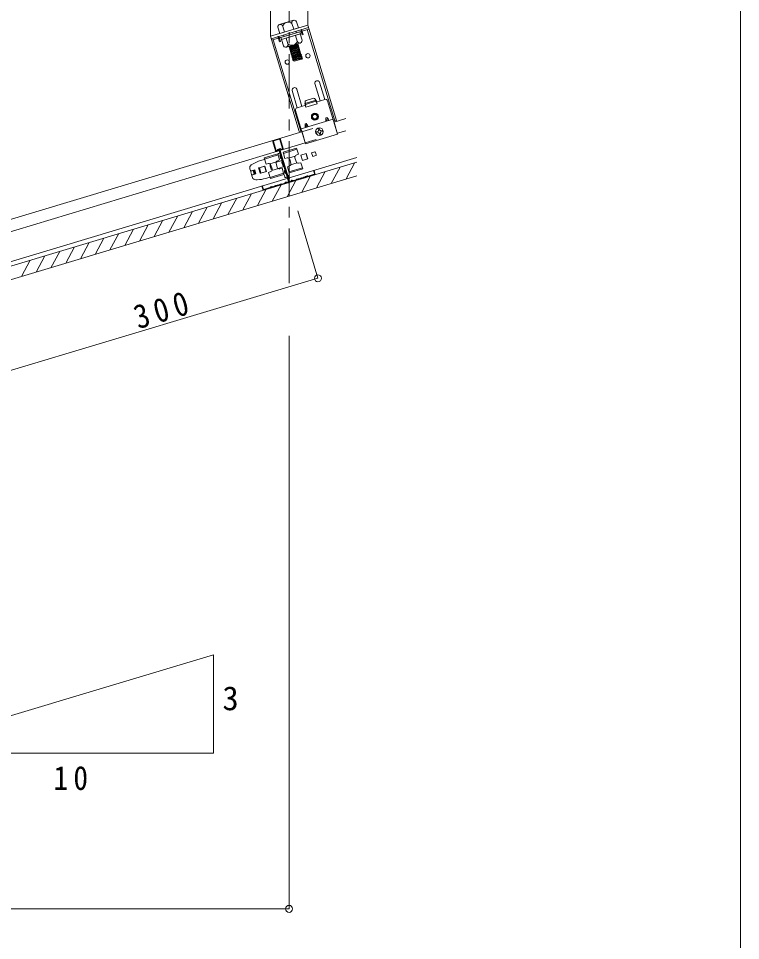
# Model space of a CAD drawing. Units: millimetres at full size, sheet at 1:10; details may follow other scales. Extents: x -2077 to 2023, y -1433 to 1417.
# Drawn here: x 1360 to 2023, y -131 to 715 of the extents above; entities that cross this region are included whole.
import ezdxf
from ezdxf.enums import TextEntityAlignment as Align

# ---------------------------------------------------------------- set-up
doc = ezdxf.new("R2010")
doc.units = ezdxf.units.MM
doc.header["$LTSCALE"] = 10
doc.linetypes.add('CHAIN1', pattern=[8, 5, -1, 1, -1])
for name, color, linetype, lineweight in [('1-0_断面', 7, 'Continuous', 9), ('1-1_寸法', 7, 'Continuous', 9), ('1-3_ＤＨクロス', 7, 'Continuous', 9), ('F-0_図枠', 7, 'Continuous', 9)]:
    doc.layers.add(name, color=color, linetype=linetype, lineweight=lineweight)
doc.styles.add('ＭＳ ゴシック', font='')
doc.styles.get('ＭＳ ゴシック').set_extended_font_data('MS Gothic')

msp = doc.modelspace()

# ---------------------------------------------------------------- linework, layer by layer
at = {"layer": '1-0_断面', "color": 4, "linetype": 'CHAIN1'}
msp.add_line((1608.1, 1402.09), (1608.1, 466.38), dxfattribs=at)
at = {"layer": '1-0_断面'}
for p, q in [((1591, 698.42), (1591, 742.52)), ((1625.2, 708.71), (1625.2, 742.52)), ((1599.39, 709.23), (1612.22, 713.09)), ((1614.93, 711.81), (1616.64, 706.14)), ((1591, 698.42), (1625.19, 708.71)), ((1591.66, 696.23), (1625.85, 706.53)), ((1592.11, 694.71), (1626.3, 705.01)), ((1597.84, 706.66), (1599.55, 700.99)), ((1599.55, 700.99), (1616.64, 706.14)), ((1600.47, 697.23), (1617.95, 702.49)), ((1602.25, 707.5), (1603.82, 702.28)), ((1610.79, 710.08), (1612.37, 704.85)), ((1614.45, 703.1), (1614.91, 701.58)), ((1618.52, 700.59), (1617.95, 702.49)), ((1619.58, 704.64), (1618.82, 704.41)), ((1618.82, 704.41), (1620.23, 699.71)), ((1620.99, 699.94), (1619.58, 704.64)), ((1624.78, 704.55), (1650.01, 620.78)), ((1625.19, 708.71), (1651.53, 621.24)), ((1591, 698.42), (1617.34, 610.94)), ((1593.63, 695.17), (1618.86, 611.4)), ((1597.92, 698.12), (1598.68, 698.35)), ((1599.34, 693.42), (1597.92, 698.12)), ((1598.68, 698.35), (1600.1, 693.65)), ((1600.1, 693.65), (1599.34, 693.42)), ((1601.04, 695.33), (1600.47, 697.23)), ((1601.04, 695.33), (1618.52, 700.59)), ((1601.23, 695.39), (1618.33, 700.54)), ((1602.94, 689.71), (1601.23, 695.39)), ((1603.05, 699.66), (1603.51, 698.14)), ((1607.08, 691.45), (1605.51, 696.67)), ((1615.63, 694.02), (1614.05, 699.25)), ((1620.04, 694.86), (1618.33, 700.54)), ((1620.23, 699.71), (1620.99, 699.94)), ((1605.66, 688.43), (1618.48, 692.29)), ((1607.95, 689.12), (1608.7, 688.83)), ((1608.09, 688.11), (1608.7, 688.83)), ((1608.42, 687.02), (1609.03, 687.73)), ((1608.74, 685.92), (1609.36, 686.64)), ((1609.07, 684.83), (1609.69, 685.55)), ((1616.8, 687.38), (1609.69, 685.55)), ((1617.13, 686.29), (1610.01, 684.46)), ((1617.46, 685.2), (1610.34, 683.37)), ((1616.41, 691.43), (1610.9, 690.01)), ((1616.74, 690.34), (1615.81, 690.66)), ((1616.41, 691.43), (1616.04, 691.56)), ((1617.07, 689.24), (1616.14, 689.57)), ((1617.4, 688.15), (1616.47, 688.47)), ((1617.4, 688.15), (1616.8, 687.38)), ((1617.73, 687.06), (1616.8, 687.38)), ((1617.73, 687.06), (1617.13, 686.29)), ((1618.05, 685.97), (1617.13, 686.29)), ((1618.05, 685.97), (1617.46, 685.2)), ((1618.38, 684.88), (1617.46, 685.2)), ((1609.4, 683.74), (1610.01, 684.46)), ((1609.73, 682.65), (1610.34, 683.37)), ((1610.06, 681.56), (1610.67, 682.27)), ((1610.39, 680.46), (1611, 681.18)), ((1617.79, 684.1), (1610.67, 682.27)), ((1610.72, 679.37), (1611.33, 680.09)), ((1618.12, 683.01), (1611, 681.18)), ((1611.05, 678.28), (1611.66, 679)), ((1618.44, 681.92), (1611.33, 680.09)), ((1611.38, 677.19), (1611.99, 677.9)), ((1618.77, 680.83), (1611.66, 679)), ((1611.7, 676.09), (1612.32, 676.81)), ((1619.1, 679.74), (1611.99, 677.9)), ((1619.43, 678.64), (1612.32, 676.81)), ((1619.76, 677.55), (1612.65, 675.72)), ((1618.38, 684.88), (1617.79, 684.1)), ((1618.71, 683.78), (1617.79, 684.1)), ((1618.71, 683.78), (1618.12, 683.01)), ((1619.04, 682.69), (1618.12, 683.01)), ((1619.04, 682.69), (1618.44, 681.92)), ((1619.37, 681.6), (1618.44, 681.92)), ((1619.37, 681.6), (1618.77, 680.83)), ((1619.7, 680.51), (1618.77, 680.83)), ((1619.7, 680.51), (1619.1, 679.74)), ((1620.03, 679.41), (1619.1, 679.74)), ((1620.03, 679.41), (1619.43, 678.64)), ((1620.36, 678.32), (1619.43, 678.64)), ((1620.36, 678.32), (1619.76, 677.55)), ((1631.78, 655.02), (1636.55, 639.17)), ((1636.05, 656.31), (1640.83, 640.46)), ((1610.88, 648.73), (1615.66, 632.88)), ((1615.16, 650.01), (1619.93, 634.16)), ((1615.42, 632.81), (1623.49, 635.24)), ((1632.97, 639.89), (1622.52, 636.74)), ((1622.52, 636.74), (1623.52, 633.42)), ((1622.74, 637.72), (1623.49, 635.24)), ((1623.29, 635.91), (1632.79, 638.77)), ((1623.52, 633.42), (1633.97, 636.57)), ((1623.74, 639.57), (1630.39, 641.57)), ((1632.24, 640.58), (1632.99, 638.1)), ((1633.97, 636.57), (1632.97, 639.89)), ((1641.06, 640.53), (1632.99, 638.1)), ((1643.53, 639.2), (1652.71, 608.75)), ((1614.09, 630.33), (1623.26, 599.88)), ((1619.17, 613.46), (1648.62, 622.33)), ((1622.99, 617.99), (1623.94, 618.28)), ((1623.92, 614.9), (1622.99, 617.99)), ((1624.87, 615.19), (1623.94, 618.28)), ((1642.93, 624), (1641.98, 623.71)), ((1642.91, 620.62), (1641.98, 623.71)), ((1643.86, 620.91), (1642.93, 624)), ((1649.16, 620.53), (1651.53, 621.24)), ((1649.16, 620.53), (1652.71, 608.75)), ((1660.19, 622.86), (1649.43, 619.63)), ((1629.98, 613.78), (823.92, 371.53)), ((1617.34, 610.94), (1619.72, 611.66)), ((1619.72, 611.66), (1623.26, 599.88)), ((1634.4, 611.03), (1633, 610.64)), ((1634.68, 610.07), (1633.27, 609.67)), ((1635.09, 612.27), (1634.69, 613.67)), ((1636.05, 612.54), (1635.66, 613.94)), ((1636.31, 607.98), (1635.91, 609.38)), ((1637.27, 608.25), (1636.87, 609.66)), ((1638.69, 612.25), (1637.29, 611.85)), ((1638.96, 611.29), (1637.56, 610.89)), ((1660.19, 611.79), (1652.49, 609.48)), ((1633.04, 603.63), (855.34, 369.9)), ((1623.26, 599.88), (1652.71, 608.75)), ((1623.26, 599.88), (1652.71, 608.75)), ((1602.55, 591.99), (1615, 595.73)), ((1602.85, 591), (1615.3, 594.75)), ((1631.69, 592.31), (1628.82, 591.45)), ((1670.19, 587.23), (862.94, 344.62)), ((1581.78, 584.36), (1585.7, 585.54)), ((1597.76, 590.55), (1585.31, 586.81)), ((1586.99, 581.23), (1585.31, 586.81)), ((1598.06, 589.57), (1585.61, 585.82)), ((1596.27, 582.97), (1601.64, 584.59)), ((1599.44, 584.97), (1597.41, 584.16)), ((1599.44, 584.97), (1597.76, 590.55)), ((1598.67, 591), (1599.63, 591.29)), ((1602.55, 591.99), (1604.23, 586.41)), ((1604.23, 586.41), (1606.37, 586.85)), ((1607.66, 586.68), (1613.66, 588.48)), ((1608.69, 585.47), (1609.73, 581.99)), ((1613.48, 586.91), (1614.52, 583.43)), ((1619.03, 589.29), (1623.91, 590.76)), ((1620.46, 584.5), (1619.03, 589.29)), ((1625.35, 585.97), (1620.46, 584.5)), ((1623.7, 590.69), (1625.14, 585.9)), ((1623.81, 590.73), (1625.25, 585.94)), ((1623.91, 590.76), (1625.35, 585.97)), ((1628.82, 591.45), (1629.83, 588.1)), ((1632.7, 588.96), (1629.83, 588.1)), ((1632.31, 591.98), (1633.03, 589.58)), ((746.27, 305.38), (1670.19, 583.05)), ((1572.09, 576.96), (1572.55, 575.42)), ((1573.27, 574.75), (1576.15, 575.62)), ((1573.38, 580.37), (1574.64, 581.15)), ((1573.55, 574.89), (1576.61, 575.81)), ((1575.19, 575.33), (1576.2, 571.98)), ((1575.67, 575.47), (1576.67, 572.12)), ((1576.15, 575.62), (1577.15, 572.27)), ((1576.61, 575.81), (1577.65, 572.36)), ((1580.13, 577.65), (1580.61, 577.79)), ((1581.6, 572.77), (1580.13, 577.65)), ((1585.88, 579.38), (1580.61, 577.79)), ((1580.61, 577.79), (1582.08, 572.91)), ((1585.51, 579.21), (1580.62, 577.75)), ((1580.62, 577.75), (1582.06, 572.96)), ((1580.83, 577.81), (1582.27, 573.02)), ((1586.95, 574.43), (1585.51, 579.21)), ((1587.34, 574.49), (1585.88, 579.38)), ((1586.99, 581.23), (1589.13, 581.67)), ((1596.42, 583.3), (1590.43, 581.5)), ((1590.73, 579.22), (1591.3, 577.3)), ((1591.45, 580.29), (1592.5, 576.81)), ((1598.31, 577.03), (1592.31, 575.23)), ((1596.24, 581.73), (1597.28, 578.25)), ((1597.99, 577.22), (1603.37, 578.84)), ((1601.74, 577.31), (1599.61, 576.86)), ((1601.74, 577.31), (1603.42, 571.72)), ((1606.53, 578.75), (1608.56, 579.55)), ((1606.53, 578.75), (1608.21, 573.16)), ((1607.91, 574.15), (1620.36, 577.89)), ((1608.21, 573.16), (1620.66, 576.9)), ((1609.55, 580.41), (1615.54, 582.21)), ((1646.84, 563.5), (1654.88, 578.45)), ((1660.38, 567.57), (1668.42, 582.52)), ((-273.06, -13.5), (1670.19, 570.52)), ((1572.94, 574.13), (1573.66, 571.74)), ((1574.51, 568.91), (1574.05, 570.44)), ((1574.28, 571.4), (1577.15, 572.27)), ((1574.58, 571.44), (1577.65, 572.36)), ((1577.47, 566.78), (1578.94, 566.82)), ((1582.08, 572.91), (1581.6, 572.77)), ((1582.06, 572.96), (1586.95, 574.43)), ((1582.08, 572.91), (1587.34, 574.49)), ((1586.67, 568.08), (1590.59, 569.26)), ((1589.29, 573.57), (1591.32, 574.37)), ((1589.29, 573.57), (1590.97, 567.98)), ((1603.12, 572.71), (1590.67, 568.97)), ((1603.42, 571.72), (1590.97, 567.98)), ((1603.04, 573), (1604.1, 569.45)), ((1605.35, 568.78), (1606.31, 569.07)), ((1605.99, 570.13), (1607.62, 570.61)), ((1619.75, 555.36), (1627.79, 570.31)), ((1633.29, 559.43), (1641.33, 574.38)), ((1592.66, 547.22), (1600.7, 562.17)), ((1606.21, 551.29), (1614.25, 566.24)), ((1552.03, 535.01), (1560.07, 549.96)), ((1565.58, 539.08), (1573.61, 554.03)), ((1579.12, 543.15), (1587.16, 558.1)), ((1524.94, 526.87), (1532.98, 541.82)), ((1538.49, 530.94), (1546.53, 545.89)), ((1497.86, 518.73), (1505.9, 533.67)), ((1511.4, 522.8), (1519.44, 537.74)), ((1470.77, 510.59), (1478.81, 525.53)), ((1484.31, 514.66), (1492.35, 529.6)), ((1443.68, 502.45), (1451.72, 517.39)), ((1457.23, 506.52), (1465.26, 521.46)), ((1416.6, 494.31), (1424.63, 509.25)), ((1430.14, 498.38), (1438.18, 513.32)), ((1389.51, 486.17), (1397.55, 501.11)), ((1403.05, 490.24), (1411.09, 505.18)), ((1362.42, 478.02), (1370.46, 492.97)), ((1375.96, 482.09), (1384, 497.04))]:
    msp.add_line(p, q, dxfattribs=at)
for points in [[(1616.74, 690.34), (1608.09, 688.11), (1609.03, 687.73)], [(1617.07, 689.24), (1608.42, 687.02), (1609.36, 686.64)], [(1616.41, 691.43), (1615.81, 690.66), (1608.7, 688.83)], [(1617.4, 688.15), (1608.74, 685.92), (1609.69, 685.55)], [(1616.74, 690.34), (1616.14, 689.57), (1609.03, 687.73)], [(1617.73, 687.06), (1609.07, 684.83), (1610.01, 684.46)], [(1617.07, 689.24), (1616.47, 688.47), (1609.36, 686.64)], [(1618.05, 685.97), (1609.4, 683.74), (1610.34, 683.37)], [(1618.38, 684.88), (1609.73, 682.65), (1610.67, 682.27)], [(1618.71, 683.78), (1610.06, 681.56), (1611, 681.18)], [(1619.04, 682.69), (1610.39, 680.46), (1611.33, 680.09)], [(1619.37, 681.6), (1610.72, 679.37), (1611.66, 679)], [(1619.7, 680.51), (1611.05, 678.28), (1611.99, 677.9)], [(1620.03, 679.41), (1611.38, 677.19), (1612.32, 676.81)], [(1620.36, 678.32), (1611.7, 676.09), (1612.65, 675.72)], [(1615, 595.73), (1616.68, 590.15), (1614.65, 589.34)], [(1620.66, 576.9), (1618.98, 582.49), (1616.84, 582.04)], [(1606.85, 567.25), (1608.48, 567.74), (1607.62, 570.61)]]:
    msp.add_lwpolyline(points, dxfattribs=at)
for centre, radius in [((1606.4, 674.78), 1.98), ((1625.4, 680.5), 1.98), ((1631.84, 624.71), 3.27), ((1631.84, 624.71), 2.98), ((1631.84, 624.71), 2.08), ((1635.98, 610.96), 3.5)]:
    msp.add_circle(centre, radius, dxfattribs=at)
for centre, radius, start, end in [((1607.32, 706.13), 5.26, 48.65202, 164.87045), ((1612.86, 710.94), 2.24, 22.78649, 202.78684), ((1600.04, 707.08), 2.24, 10.73564, 190.736), ((1610.55, 695.4), 5.26, 228.65204, 344.87047), ((1617.83, 694.44), 2.24, 190.73565, 10.736), ((1605.01, 690.58), 2.24, 202.78649, 22.78685), ((1613.1, 649.12), 2.25, 23.49417, 190.02832), ((1633.99, 655.41), 2.25, 23.49417, 190.02832), ((1624.17, 638.15), 1.49, 106.76124, 196.76124), ((1630.82, 640.15), 1.49, 16.76124, 106.76124), ((1641.63, 638.63), 1.98, 16.76124, 106.76124), ((1615.99, 630.91), 1.98, 106.76124, 196.76124), ((1630.04, 616.69), 7.17, 169.54998, 196.44961), ((1618.78, 613.3), 7.17, 17.07288, 43.97251), ((1649.03, 622.41), 7.17, 169.54998, 196.44961), ((1637.77, 619.02), 7.17, 17.07288, 43.97251), ((1635.98, 610.96), 3, 186.26718, 205.45531), ((1634.13, 612), 1, 285.86124, 15.86124), ((1634.95, 609.11), 1, 15.86124, 105.86124), ((1635.98, 610.96), 3, 96.26718, 115.45531), ((1637.02, 612.82), 1, 195.86124, 285.86124), ((1637.84, 609.93), 1, 105.86124, 195.86124), ((1635.98, 610.96), 3, 6.26718, 25.45531), ((1635.98, 610.96), 3, 276.26718, 295.45531), ((1631.84, 591.83), 0.5, 16.72748, 106.72748), ((1590.42, 555.63), 30, 106.72748, 121.72748), ((1598.15, 582.3), 2, 111.72748, 196.72748), ((1598.96, 590.04), 1, 106.72748, 196.72748), ((1602.65, 588.54), 2.9, 153.12466, 240.3303), ((1607.51, 583.22), 6.03, 166.86465, 226.59031), ((1606.77, 584.89), 2, 16.72748, 101.72748), ((1615.39, 587.48), 2, 111.72748, 196.72748), ((1632.55, 589.44), 0.5, 286.72748, 16.72748), ((1574.96, 577.82), 3, 121.72748, 196.72748), ((1573.32, 575.66), 0.8, 196.72748, 286.72748), ((1589.53, 579.71), 2, 16.72748, 101.72748), ((1592.64, 579.79), 2, 142.50421, 196.72748), ((1593.22, 577.88), 2, 196.72748, 250.95075), ((1590.58, 576.23), 2, 291.72748, 16.72748), ((1599.2, 578.82), 2, 196.72748, 281.72748), ((1606.82, 574.66), 2.9, 153.12466, 240.3303), ((1607.82, 581.41), 2, 291.72748, 16.72748), ((1616.44, 584), 2, 196.72748, 281.72748), ((1573.42, 574.28), 0.5, 106.72748, 196.72748), ((1574.14, 571.88), 0.5, 196.72748, 286.72748), ((1574.81, 570.68), 0.8, 106.72748, 196.72748), ((1577.38, 569.78), 3, 196.72748, 271.72748), ((1578.04, 596.81), 30, 271.72748, 286.72748), ((1605.06, 569.74), 1, 196.72748, 286.72748)]:
    msp.add_arc(centre, radius, start, end, dxfattribs=at)
at = {"layer": '1-1_寸法'}
for p, q in [((1634.57, 476.45), (1616.09, 538.17)), ((1347.17, 390.4), (1634.57, 476.45)), ((1608.1, 423.55), (1608.1, -101.97)), ((1238.66, 40.9), (1538.66, 130.9)), ((1538.66, 40.9), (1538.66, 130.9)), ((1238.66, 40.9), (1538.66, 40.9)), ((708.1, -101.97), (1608.1, -101.97))]:
    msp.add_line(p, q, dxfattribs=at)
for centre in [(1634.57, 476.45), (1608.1, -101.97)]:
    msp.add_circle(centre, 3.19, dxfattribs=at)
at = {"layer": '1-3_ＤＨクロス'}
for p, q in [((1593.21, 601.68), (1595.69, 593.45)), ((1596.17, 593.59), (1593.69, 601.83)), ((1593.88, 602.93), (1598.96, 604.45)), ((1594.03, 602.45), (1599.1, 603.98)), ((1602.2, 595.41), (1599.73, 603.64)), ((1600.2, 603.79), (1602.68, 595.55)), ((1597.1, 593.52), (1597.6, 594.45)), ((1597.53, 593.26), (1598.04, 594.21)), ((1598.77, 594.13), (1607.46, 565.24)), ((1599.25, 594.28), (1607.93, 565.38)), ((1599.55, 593.29), (1607.93, 565.38)), ((1599.73, 594.42), (1608.41, 565.53)), ((1601.25, 594.38), (1600.3, 594.89)), ((1601.46, 594.83), (1600.54, 595.33)), ((1631.01, 575.45), (1630.53, 575.31)), ((1630.53, 575.31), (1631.4, 572.44)), ((1631.88, 572.58), (1631.01, 575.45)), ((1611.96, 566.07), (1614.72, 566.9)), ((1616.35, 567.39), (1615.8, 567.23)), ((1615.95, 566.75), (1616.49, 566.91)), ((1617.98, 567.88), (1617.43, 567.72)), ((1617.57, 567.24), (1618.12, 567.4)), ((1619.6, 568.37), (1619.06, 568.21)), ((1619.2, 567.73), (1619.75, 567.89)), ((1621.23, 568.86), (1620.69, 568.7)), ((1620.83, 568.22), (1621.38, 568.38)), ((1622.86, 569.35), (1622.31, 569.18)), ((1622.46, 568.71), (1623, 568.87)), ((1623.94, 569.67), (1624.1, 569.72)), ((1624.09, 569.2), (1624.24, 569.24)), ((1624.22, 569.82), (1624.31, 569.99)), ((1624.75, 569.75), (1624.66, 569.58)), ((1625.02, 569.83), (1625.19, 569.74)), ((1625.26, 570.27), (1625.43, 570.18)), ((1631.06, 571.81), (1625.58, 570.17)), ((1631.21, 571.33), (1625.72, 569.69)), ((1583.13, 561.06), (1583.61, 561.21)), ((1583.99, 558.19), (1583.13, 561.06)), ((1583.61, 561.21), (1584.47, 558.33)), ((1585.09, 558), (1590.58, 559.65)), ((1585.24, 557.52), (1590.72, 559.17)), ((1590.79, 559.91), (1590.7, 559.74)), ((1591.23, 559.68), (1591.14, 559.51)), ((1591.5, 559.76), (1591.67, 559.67)), ((1591.91, 560.11), (1591.74, 560.2)), ((1592.21, 560.14), (1592.06, 560.09)), ((1592.36, 559.66), (1592.2, 559.61)), ((1593.3, 560.46), (1593.84, 560.63)), ((1593.44, 559.98), (1593.99, 560.15)), ((1594.92, 560.95), (1595.47, 561.12)), ((1595.61, 560.64), (1595.07, 560.47)), ((1596.55, 561.44), (1597.1, 561.61)), ((1597.24, 561.13), (1596.7, 560.96)), ((1598.18, 561.93), (1598.73, 562.1)), ((1598.32, 561.45), (1598.87, 561.62)), ((1599.81, 562.42), (1600.35, 562.58)), ((1600.5, 562.11), (1599.95, 561.94)), ((1604.2, 563.74), (1601.44, 562.91)), ((1601.58, 562.43), (1604.33, 563.26)), ((1604.45, 563.96), (1604.55, 564.19)), ((1605.01, 563.99), (1604.91, 563.77)), ((1605.59, 564.17), (1605.79, 564.03)), ((1606.07, 564.45), (1605.87, 564.58)), ((1607.12, 564.62), (1606.4, 564.4)), ((1606.55, 563.92), (1607.26, 564.14)), ((1609.04, 565.19), (1609.75, 565.41)), ((1609.9, 564.93), (1609.18, 564.71)), ((1610, 565.63), (1610.1, 565.86)), ((1610.56, 565.66), (1610.46, 565.44)), ((1611.15, 565.84), (1611.35, 565.7)), ((1611.62, 566.12), (1611.42, 566.25)), ((1614.86, 566.42), (1612.12, 565.6))]:
    msp.add_line(p, q, dxfattribs=at)
for centre, radius, start, end in [((1594.17, 601.97), 1, 106.72748, 196.72748), ((1594.17, 601.97), 0.5, 106.72748, 196.72748), ((1599.25, 603.5), 1, 16.72748, 106.72748), ((1599.25, 603.5), 0.5, 16.72748, 106.72748), ((1596.65, 593.74), 1, 196.72748, 331.72748), ((1596.65, 593.74), 0.5, 196.72748, 334.57545), ((1598.39, 594.02), 0.9, 16.72748, 151.72748), ((1598.39, 594.02), 0.4, 16.72748, 151.72748), ((1600.11, 594.54), 0.9, 61.72748, 196.72748), ((1600.11, 594.54), 0.4, 61.72748, 196.72748), ((1601.72, 595.26), 1, 241.72748, 16.72748), ((1601.72, 595.26), 0.5, 238.87951, 16.72748), ((1614.66, 567.09), 0.2, 286.72748, 325.66992), ((1615.4, 566.59), 0.7, 67.78504, 145.66992), ((1615.4, 566.59), 0.2, 69.85758, 145.66992), ((1615.74, 567.42), 0.7, 247.78504, 286.72748), ((1615.74, 567.42), 0.2, 247.78504, 286.72748), ((1616.29, 567.58), 0.2, 286.72748, 325.66992), ((1617.03, 567.08), 0.7, 67.78504, 145.66992), ((1616.29, 567.58), 0.7, 286.72748, 325.66992), ((1617.03, 567.08), 0.2, 69.85758, 145.66992), ((1617.37, 567.91), 0.7, 247.78504, 286.72748), ((1617.37, 567.91), 0.2, 247.78504, 286.72748), ((1617.92, 568.07), 0.2, 286.72748, 325.66992), ((1618.66, 567.56), 0.7, 67.78504, 145.66992), ((1617.92, 568.07), 0.7, 286.72748, 325.66992), ((1618.66, 567.56), 0.2, 69.85758, 145.66992), ((1619, 568.4), 0.7, 247.78504, 286.72748), ((1619, 568.4), 0.2, 247.78504, 286.72748), ((1619.55, 568.56), 0.2, 286.72748, 325.66992), ((1620.29, 568.05), 0.7, 67.78504, 145.66992), ((1619.55, 568.56), 0.7, 286.72748, 325.66992), ((1620.29, 568.05), 0.2, 69.85758, 145.66992), ((1620.63, 568.89), 0.7, 247.78504, 286.72748), ((1620.63, 568.89), 0.2, 247.78504, 286.72748), ((1621.17, 569.05), 0.2, 286.72748, 325.66992), ((1621.92, 568.54), 0.7, 67.78504, 145.66992), ((1621.17, 569.05), 0.7, 286.72748, 325.66992), ((1621.92, 568.54), 0.2, 69.85758, 145.66992), ((1622.26, 569.38), 0.7, 247.78504, 286.72748), ((1622.26, 569.38), 0.2, 247.78504, 286.72748), ((1622.8, 569.54), 0.2, 286.72748, 325.66992), ((1623.54, 569.03), 0.7, 67.78504, 145.66992), ((1622.8, 569.54), 0.7, 286.72748, 325.66992), ((1623.54, 569.03), 0.2, 67.78504, 143.59738), ((1623.89, 569.87), 0.7, 247.78504, 286.72748), ((1623.89, 569.87), 0.2, 247.78504, 286.72748), ((1624.04, 569.91), 0.2, 286.72748, 331.72748), ((1624.04, 569.91), 0.7, 286.72748, 331.72748), ((1624.92, 569.66), 0.7, 61.72748, 151.72748), ((1624.92, 569.66), 0.2, 61.72748, 151.72748), ((1625.52, 570.36), 0.7, 241.72748, 286.72748), ((1625.52, 570.36), 0.2, 241.72748, 286.72748), ((1630.92, 572.29), 0.5, 286.72748, 16.72748), ((1630.92, 572.29), 1, 286.72748, 16.72748), ((1584.95, 558.48), 0.5, 196.72748, 286.72748), ((1590.52, 559.84), 0.2, 286.72748, 331.72748), ((1590.52, 559.84), 0.7, 286.72748, 331.72748), ((1591.4, 559.58), 0.7, 61.72748, 151.72748), ((1591.4, 559.58), 0.2, 61.72748, 151.72748), ((1592, 560.28), 0.7, 241.72748, 286.72748), ((1592, 560.28), 0.2, 241.72748, 286.72748), ((1592.16, 560.33), 0.2, 286.72748, 325.66992), ((1592.9, 559.82), 0.7, 67.78504, 145.66992), ((1592.16, 560.33), 0.7, 286.72748, 325.66992), ((1592.9, 559.82), 0.2, 69.85758, 145.66992), ((1593.24, 560.66), 0.7, 247.78504, 286.72748), ((1593.24, 560.66), 0.2, 247.78504, 286.72748), ((1593.78, 560.82), 0.2, 286.72748, 325.66992), ((1594.53, 560.31), 0.7, 67.78504, 145.66992), ((1593.78, 560.82), 0.7, 286.72748, 325.66992), ((1594.53, 560.31), 0.2, 67.78504, 143.59738), ((1594.87, 561.14), 0.7, 247.78504, 286.72748), ((1594.87, 561.14), 0.2, 247.78504, 286.72748), ((1595.41, 561.31), 0.2, 286.72748, 325.66992), ((1596.16, 560.8), 0.7, 67.78504, 145.66992), ((1595.41, 561.31), 0.7, 286.72748, 325.66992), ((1596.16, 560.8), 0.2, 67.78504, 143.59738), ((1596.5, 561.63), 0.7, 247.78504, 286.72748), ((1596.5, 561.63), 0.2, 247.78504, 286.72748), ((1597.04, 561.8), 0.2, 286.72748, 325.66992), ((1597.78, 561.29), 0.7, 67.78504, 145.66992), ((1597.04, 561.8), 0.7, 286.72748, 325.66992), ((1597.78, 561.29), 0.2, 67.78504, 143.59738), ((1598.12, 562.12), 0.7, 247.78504, 286.72748), ((1598.12, 562.12), 0.2, 247.78504, 286.72748), ((1598.67, 562.29), 0.2, 286.72748, 325.66992), ((1599.41, 561.78), 0.7, 67.78504, 145.66992), ((1598.67, 562.29), 0.7, 286.72748, 325.66992), ((1599.41, 561.78), 0.2, 67.78504, 143.59738), ((1599.75, 562.61), 0.7, 247.78504, 286.72748), ((1599.75, 562.61), 0.2, 247.78504, 286.72748), ((1600.3, 562.78), 0.2, 286.72748, 325.66992), ((1601.04, 562.27), 0.7, 67.78504, 145.66992), ((1600.3, 562.78), 0.7, 286.72748, 325.66992), ((1601.04, 562.27), 0.2, 67.78504, 143.59738), ((1601.38, 563.1), 0.7, 247.78504, 286.72748), ((1601.38, 563.1), 0.2, 247.78504, 286.72748), ((1604.08, 564.12), 0.4, 286.72748, 336.72748), ((1604.08, 564.12), 0.9, 286.72748, 336.72748), ((1605.37, 563.83), 0.9, 56.72748, 156.72748), ((1605.37, 563.83), 0.4, 56.72748, 156.72748), ((1606.29, 564.79), 0.9, 236.72748, 286.72748), ((1606.29, 564.79), 0.4, 236.72748, 286.72748), ((1606.98, 565.1), 0.5, 286.72748, 16.72748), ((1606.98, 565.1), 1, 286.72748, 16.72748), ((1608.89, 565.67), 1, 196.72748, 286.72748), ((1608.89, 565.67), 0.5, 196.72748, 286.72748), ((1609.64, 565.79), 0.4, 286.72748, 336.72748), ((1609.64, 565.79), 0.9, 286.72748, 336.72748), ((1610.93, 565.5), 0.9, 56.72748, 156.72748), ((1610.93, 565.5), 0.4, 56.72748, 156.72748), ((1611.84, 566.46), 0.9, 236.72748, 286.72748), ((1611.84, 566.46), 0.4, 236.72748, 286.72748), ((1614.66, 567.09), 0.7, 286.72748, 325.66992), ((1584.95, 558.48), 1, 196.72748, 286.72748)]:
    msp.add_arc(centre, radius, start, end, dxfattribs=at)
at = {"layer": 'F-0_図枠'}
msp.add_line((2022.57, -1432.82), (2022.57, 1417.18), dxfattribs=at)

# ---------------------------------------------------------------- texts
at = {"layer": '1-1_寸法', "style": 'ＭＳ ゴシック'}
msp.add_text('3', height=21.99, dxfattribs=at).set_placement((1546.9, 73.63), align=Align.BOTTOM_LEFT)
at = {"layer": '1-1_寸法', "insert": (1469.66, 429.32), "char_height": 21.99, "attachment_point": 7, "rotation": 16.669, "style": 'ＭＳ ゴシック'}
msp.add_mtext('\\T1.38;\\W0.9;300', dxfattribs=at)
at = {"layer": '1-1_寸法', "insert": (1391.81, 6.75), "char_height": 21.99, "attachment_point": 7, "style": 'ＭＳ ゴシック'}
msp.add_mtext('\\T1.36;\\W0.9;10', dxfattribs=at)

doc.saveas('drawing.dxf')
